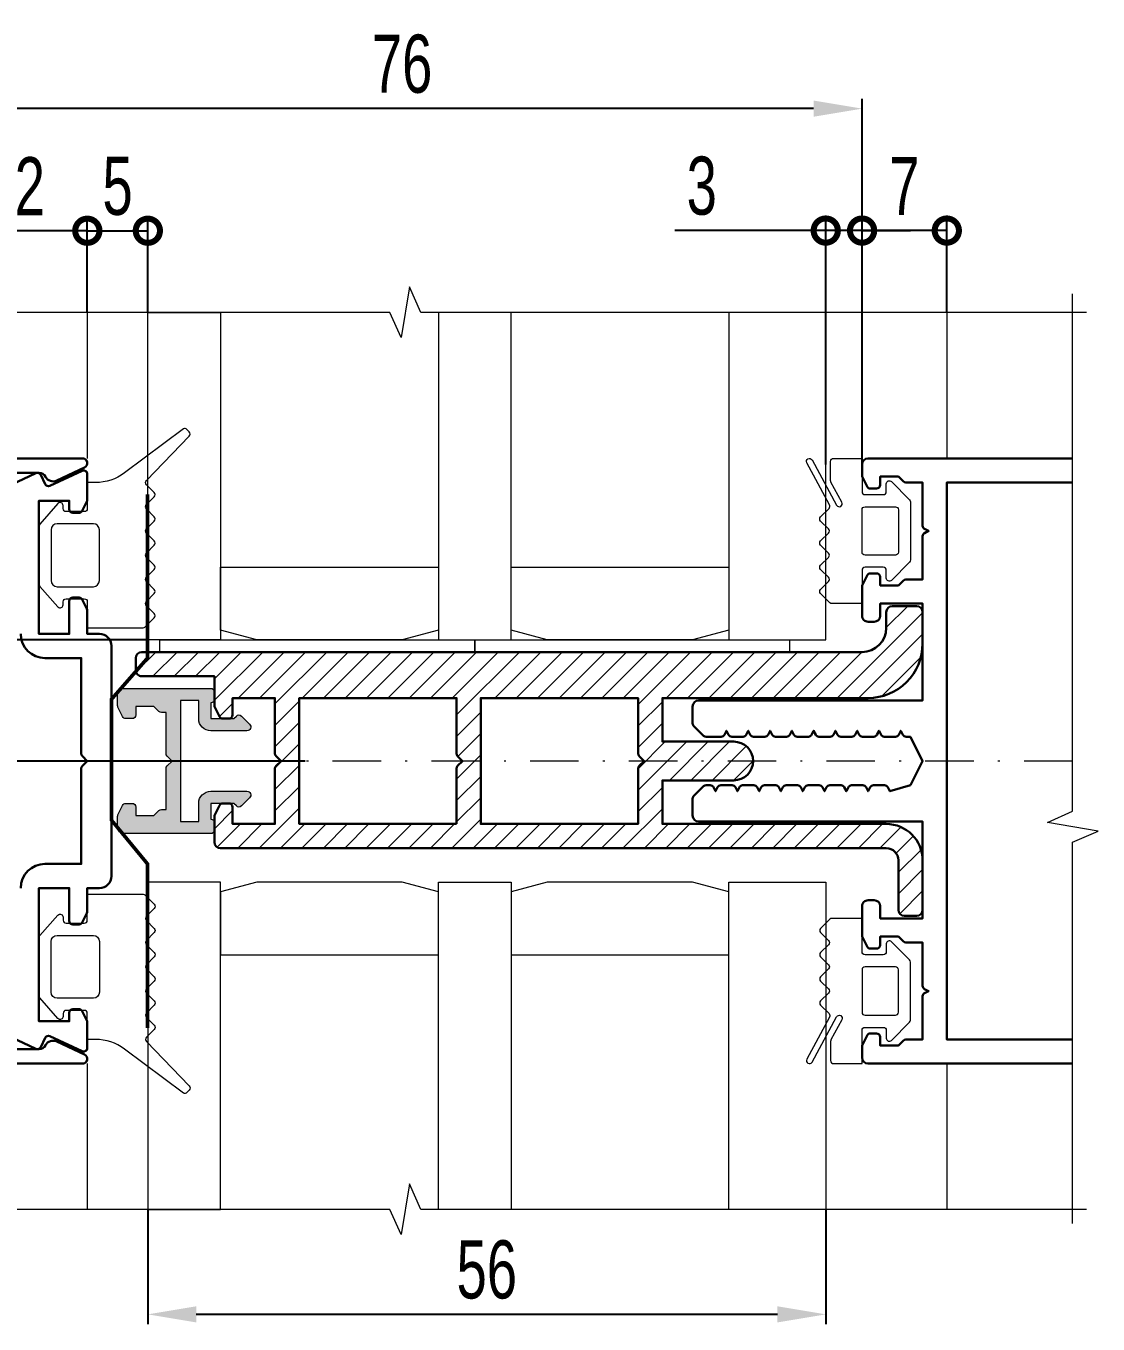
# Model space of a CAD drawing. Extents: x -37 to 8820, y -336 to 478.
# Drawn here: x 2772.9 to 2828.3, y 125.9 to 192.9 of the extents above; entities that cross this region are included whole.
import ezdxf

# ---------------------------------------------------------------- set-up
doc = ezdxf.new("R2010")
doc.units = 0
doc.header["$LTSCALE"] = 5
doc.linetypes.add('DASHDOT', pattern=[1, 0.5, -0.25, 0, -0.25])
doc.layers.get('0').update_dxf_attribs({"linetype": 'CONTINUOUS', "lineweight": 30})
doc.layers.get('DEFPOINTS').update_dxf_attribs({"linetype": 'CONTINUOUS'})
for name, color, linetype, lineweight in [('1', 6, 'DASHDOT', 13), ('Dimentions', 5, 'CONTINUOUS', 15), ('Glass', 5, 'CONTINUOUS', 20), ('Герлен', 7, 'CONTINUOUS', 60), ('Зигзаг', 1, 'CONTINUOUS', 15), ('Конструкции', 252, 'CONTINUOUS', 20), ('Подкладки', 1, 'CONTINUOUS', 20), ('Уплотнители', 1, 'CONTINUOUS', 20), ('Штриховка', 1, 'CONTINUOUS', 5)]:
    doc.layers.add(name, color=color, linetype=linetype, lineweight=lineweight)
doc.styles.add('3', font='RUSS.SHX', dxfattribs={"width": 0.7, "height": 3})
doc.dimstyles.new('MX1_6', dxfattribs={"dimtxt": 3, "dimasz": 2.5, "dimexe": 0.5, "dimexo": 0, "dimgap": 0.8, "dimtad": 1, "dimlfac": 1.6, "dimdsep": 46, "dimtxsty": '3', "dimcen": 0, "dimclrd": 256, "dimclre": 256, "dimclrt": 256, "dimaunit": 1, "dimadec": 0, "dimazin": 0, "dimtfac": 1, "dimtmove": 0, "dimatfit": 1, "dimfxl": 1, "dimtvp": 1, "dimtolj": 1, "dimtzin": 0, "dimarcsym": 0})

# ---------------------------------------------------------------- blocks, each defined once
blk = doc.blocks.new('_DotSmall')
at = {"color": 0, "linetype": 'ByBlock', "const_width": 0.5}
blk.add_lwpolyline([(-0.0625, 0, 1), (0.0625, 0, 1)], format="xyb", close=True, dxfattribs=at)
blk = doc.blocks.new('*D1222')
at = {"layer": 'DEFPOINTS', "color": 0, "linetype": 'Continuous', "transparency": 16777216}
for p in [(2779.237850648251, 161.1752130463367), (2760.673427557856, 154.9252130464363), (2787.362850648372, 154.9252130464363)]:
    blk.add_point(p, dxfattribs=at)
at = {"layer": 'Dimentions', "linetype": 'Continuous', "lineweight": -2, "transparency": 16777216}
for p, q in [((2779.237850648251, 161.1752130463367), (2760.173427557856, 161.1752130463367)), ((2760.673427557856, 161.1752130463367), (2760.673427557856, 154.9252130464363)), ((2787.362850648372, 154.9252130464363), (2760.173427557856, 154.9252130464363))]:
    blk.add_line(p, q, dxfattribs=at)
at = {"layer": 'Dimentions', "linetype": 'Continuous', "lineweight": -2, "transparency": 16777216, "xscale": 2.5, "yscale": 2.5, "zscale": 2.5}
for p, rotation in [((2760.673427557856, 161.1752130463367), 90), ((2760.673427557856, 154.9252130464363), 270)]:
    blk.add_blockref('_DotSmall', p, dxfattribs=dict(at, rotation=rotation))
at = {"layer": 'Dimentions', "linetype": 'Continuous', "transparency": 16777216, "insert": (2758.330570414999, 158.0502130463857), "char_height": 3, "attachment_point": 5, "rotation": 90, "style": '3'}
blk.add_mtext('\\A1;10', dxfattribs=at)
blk = doc.blocks.new('*D1224')
at = {"layer": 'DEFPOINTS', "color": 0, "linetype": 'Continuous', "transparency": 16777216}
for p in [(2779.237850648264, 182.2994457338229), (2776.112850648273, 178.0804468878893), (2779.237850648264, 178.0804468878843)]:
    blk.add_point(p, dxfattribs=at)
at = {"layer": 'Dimentions', "linetype": 'Continuous', "lineweight": -2, "transparency": 16777216}
for p, q in [((2776.112850648273, 178.0804468878893), (2776.112850648273, 182.7994457338229)), ((2776.112850648273, 182.2994457338229), (2779.237850648264, 182.2994457338229)), ((2779.237850648264, 178.0804468878843), (2779.237850648264, 182.7994457338229))]:
    blk.add_line(p, q, dxfattribs=at)
at = {"layer": 'Dimentions', "linetype": 'Continuous', "lineweight": -2, "transparency": 16777216, "xscale": 2.5, "yscale": 2.5, "zscale": 2.5, "rotation": 180}
blk.add_blockref('_DotSmall', (2776.112850648273, 182.2994457338229), dxfattribs=at)
at = {"layer": 'Dimentions', "linetype": 'Continuous', "lineweight": -2, "transparency": 16777216, "xscale": 2.5, "yscale": 2.5, "zscale": 2.5}
blk.add_blockref('_DotSmall', (2779.237850648264, 182.2994457338229), dxfattribs=at)
at = {"layer": 'Dimentions', "linetype": 'Continuous', "transparency": 16777216, "insert": (2777.675350648269, 184.5994457338229), "char_height": 3, "attachment_point": 5, "style": '3'}
blk.add_mtext('\\A1;5', dxfattribs=at)
blk = doc.blocks.new('*D1225')
at = {"layer": 'DEFPOINTS', "color": 0, "linetype": 'Continuous', "transparency": 16777216}
for p in [(2779.23785064825, 131.7699792049768), (2814.237850648393, 131.7699792049768), (2779.23785064825, 126.3581222555588)]:
    blk.add_point(p, dxfattribs=at)
at = {"layer": 'Dimentions', "linetype": 'Continuous', "lineweight": -2, "transparency": 16777216}
for p, q in [((2779.23785064825, 131.7699792049768), (2779.23785064825, 125.8581222555588)), ((2814.237850648393, 131.7699792049768), (2814.237850648393, 125.8581222555588)), ((2811.737850648393, 126.3581222555588), (2781.73785064825, 126.3581222555588))]:
    blk.add_line(p, q, dxfattribs=at)
at = {"layer": 'Dimentions', "linetype": 'Continuous', "transparency": 16777216}
for points in [[(2781.73785064825, 126.7747889222254), (2781.73785064825, 125.9414555888921), (2779.23785064825, 126.3581222555588)], [(2811.737850648393, 126.7747889222254), (2811.737850648393, 125.9414555888921), (2814.237850648393, 126.3581222555588)]]:
    blk.add_solid(points, dxfattribs=at)
at = {"layer": 'Dimentions', "linetype": 'Continuous', "transparency": 16777216, "insert": (2796.737850648321, 128.6581222555588), "char_height": 3, "attachment_point": 5, "style": '3'}
blk.add_mtext('\\A1;56', dxfattribs=at)
blk = doc.blocks.new('*D1226')
at = {"layer": 'DEFPOINTS', "color": 0, "linetype": 'Continuous', "transparency": 16777216}
for p in [(2814.237850648393, 182.308513731303), (2814.237850648393, 170.2377130464422), (2816.112850648393, 170.2377130464422)]:
    blk.add_point(p, dxfattribs=at)
at = {"layer": 'Dimentions', "linetype": 'Continuous', "lineweight": -2, "transparency": 16777216}
for p, q in [((2814.237850648393, 182.308513731303), (2806.437850648392, 182.308513731303)), ((2814.237850648393, 170.2377130464422), (2814.237850648393, 182.808513731303)), ((2816.112850648393, 182.308513731303), (2814.237850648393, 182.308513731303)), ((2816.112850648393, 170.2377130464422), (2816.112850648393, 182.808513731303)), ((2816.112850648393, 182.308513731303), (2818.612850648392, 182.308513731303))]:
    blk.add_line(p, q, dxfattribs=at)
at = {"layer": 'Dimentions', "linetype": 'Continuous', "lineweight": -2, "transparency": 16777216, "xscale": 2.5, "yscale": 2.5, "zscale": 2.5}
blk.add_blockref('_DotSmall', (2814.237850648393, 182.308513731303), dxfattribs=at)
at = {"layer": 'Dimentions', "linetype": 'Continuous', "lineweight": -2, "transparency": 16777216, "xscale": 2.5, "yscale": 2.5, "zscale": 2.5, "rotation": 180}
blk.add_blockref('_DotSmall', (2816.112850648393, 182.308513731303), dxfattribs=at)
at = {"layer": 'Dimentions', "linetype": 'Continuous', "transparency": 16777216, "insert": (2807.837850648392, 184.608513731303), "char_height": 3, "attachment_point": 5, "style": '3'}
blk.add_mtext('\\A1;3', dxfattribs=at)
blk = doc.blocks.new('*D1227')
at = {"layer": 'DEFPOINTS', "color": 0, "linetype": 'Continuous', "transparency": 16777216}
for p in [(2768.612850648393, 188.6035650663172), (2816.112850648393, 178.5382525368506), (2768.612850648393, 167.8618401887017)]:
    blk.add_point(p, dxfattribs=at)
at = {"layer": 'Dimentions', "linetype": 'Continuous', "lineweight": -2, "transparency": 16777216}
for p, q in [((2768.612850648393, 167.8618401887017), (2768.612850648393, 189.1035650663173)), ((2816.112850648393, 178.5382525368506), (2816.112850648393, 189.1035650663173)), ((2813.612850648393, 188.6035650663172), (2771.112850648393, 188.6035650663172))]:
    blk.add_line(p, q, dxfattribs=at)
at = {"layer": 'Dimentions', "linetype": 'Continuous', "transparency": 16777216}
for points in [[(2771.112850648393, 189.0202317329839), (2771.112850648393, 188.1868983996506), (2768.612850648393, 188.6035650663172)], [(2813.612850648393, 189.0202317329839), (2813.612850648393, 188.1868983996506), (2816.112850648393, 188.6035650663172)]]:
    blk.add_solid(points, dxfattribs=at)
at = {"layer": 'Dimentions', "linetype": 'Continuous', "transparency": 16777216, "insert": (2792.362850648393, 190.9035650663173), "char_height": 3, "attachment_point": 5, "style": '3'}
blk.add_mtext('\\A1;76', dxfattribs=at)
blk = doc.blocks.new('*D1228')
at = {"layer": 'DEFPOINTS', "color": 0, "linetype": 'Continuous', "transparency": 16777216}
for p in [(2768.612850648277, 182.2994457338229), (2776.112850648273, 178.0804468878893), (2768.612850648277, 167.8618401887017)]:
    blk.add_point(p, dxfattribs=at)
at = {"layer": 'Dimentions', "linetype": 'Continuous', "lineweight": -2, "transparency": 16777216}
for p, q in [((2768.612850648277, 167.8618401887017), (2768.612850648277, 182.7994457338229)), ((2776.112850648273, 182.2994457338229), (2768.612850648277, 182.2994457338229)), ((2776.112850648273, 178.0804468878893), (2776.112850648273, 182.7994457338229))]:
    blk.add_line(p, q, dxfattribs=at)
at = {"layer": 'Dimentions', "linetype": 'Continuous', "lineweight": -2, "transparency": 16777216, "xscale": 2.5, "yscale": 2.5, "zscale": 2.5, "rotation": 180}
blk.add_blockref('_DotSmall', (2768.612850648277, 182.2994457338229), dxfattribs=at)
at = {"layer": 'Dimentions', "linetype": 'Continuous', "lineweight": -2, "transparency": 16777216, "xscale": 2.5, "yscale": 2.5, "zscale": 2.5}
blk.add_blockref('_DotSmall', (2776.112850648273, 182.2994457338229), dxfattribs=at)
at = {"layer": 'Dimentions', "linetype": 'Continuous', "transparency": 16777216, "insert": (2772.362850648275, 184.5994457338229), "char_height": 3, "attachment_point": 5, "style": '3'}
blk.add_mtext('\\A1;12', dxfattribs=at)
blk = doc.blocks.new('*D1229')
at = {"layer": 'DEFPOINTS', "color": 0, "linetype": 'Continuous', "transparency": 16777216}
for p in [(2816.112850648393, 182.308513731303), (2816.112850648393, 178.5382525368506), (2820.487850648392, 178.0804468878893)]:
    blk.add_point(p, dxfattribs=at)
at = {"layer": 'Dimentions', "linetype": 'Continuous', "lineweight": -2, "transparency": 16777216}
for p, q in [((2816.112850648393, 178.5382525368506), (2816.112850648393, 182.808513731303)), ((2820.487850648392, 182.308513731303), (2816.112850648393, 182.308513731303)), ((2820.487850648392, 178.0804468878893), (2820.487850648392, 182.808513731303))]:
    blk.add_line(p, q, dxfattribs=at)
at = {"layer": 'Dimentions', "linetype": 'Continuous', "lineweight": -2, "transparency": 16777216, "xscale": 2.5, "yscale": 2.5, "zscale": 2.5, "rotation": 180}
blk.add_blockref('_DotSmall', (2816.112850648393, 182.308513731303), dxfattribs=at)
at = {"layer": 'Dimentions', "linetype": 'Continuous', "lineweight": -2, "transparency": 16777216, "xscale": 2.5, "yscale": 2.5, "zscale": 2.5}
blk.add_blockref('_DotSmall', (2820.487850648392, 182.308513731303), dxfattribs=at)
at = {"layer": 'Dimentions', "linetype": 'Continuous', "transparency": 16777216, "insert": (2818.300350648393, 184.608513731303), "char_height": 3, "attachment_point": 5, "style": '3'}
blk.add_mtext('\\A1;7', dxfattribs=at)

msp = doc.modelspace()

# ---------------------------------------------------------------- hatches: boundary and pattern name
at = {"layer": 'Штриховка'}
h = msp.add_hatch(dxfattribs=at)
h.set_pattern_fill('ANSI31', color=256, scale=6.25, style=0)
h.set_pattern_definition([(45, (-3356.671100917537, 2554.818076065949), (-0.5524271728019903, 0.5524271728019903), [])])
edge = h.paths.add_edge_path(flags=16)
edge.add_arc((2804.737850642958, 155.3153780893778), 0.187500000000514, 180, 225.0000000000983, ccw=False)
edge.add_line((2804.550350642958, 155.3153780893778), (2804.550350642958, 158.1752130464331))
edge.add_line((2804.550350642958, 158.1752130464331), (2796.425350642958, 158.1752130464331))
edge.add_line((2796.425350642958, 158.1752130464331), (2796.425350642958, 151.6752130464331))
edge.add_line((2796.425350642958, 151.6752130464331), (2804.550350642958, 151.6752130464331))
edge.add_line((2804.550350642958, 151.6752130464331), (2804.550350642958, 154.5350480034874))
edge.add_arc((2804.737850642958, 154.5350480034874), 0.1874999999990905, 134.9999999999017, 180, ccw=False)
edge.add_line((2804.605268121486, 154.6676305249595), (2804.862850642959, 154.9252130464326))
edge.add_line((2804.862850642959, 154.9252130464326), (2804.605268121486, 155.1827955679048))
edge = h.paths.add_edge_path(flags=16)
edge.add_line((2795.175350642959, 151.6752130464331), (2795.175350642959, 154.5350480034888))
edge.add_arc((2795.362850642958, 154.5350480034883), 0.1874999999990905, 134.9999999998035, 179.9999999998611, ccw=False)
edge.add_line((2795.230268121486, 154.6676305249609), (2795.487850642958, 154.9252130464331))
edge.add_line((2795.487850642958, 154.9252130464331), (2795.230268121486, 155.1827955679057))
edge.add_arc((2795.362850642958, 155.3153780893783), 0.1875000000001924, 180, 225, ccw=False)
edge.add_line((2795.175350642959, 155.3153780893783), (2795.175350642959, 158.1752130464331))
edge.add_line((2795.175350642959, 158.1752130464331), (2787.050350642958, 158.1752130464331))
edge.add_line((2787.050350642958, 158.1752130464331), (2787.050350642958, 151.6752130464331))
edge.add_line((2787.050350642958, 151.6752130464331), (2795.175350642959, 151.6752130464331))
edge = h.paths.add_edge_path()
edge.add_arc((2783.103732015849, 152.5502130464353), 0.1874999999997014, 90.00000000027791, 153.4349488231706, ccw=False)
edge.add_line((2783.103732015848, 152.7377130464349), (2783.425350642958, 152.7377130464349))
edge.add_arc((2783.425350642958, 152.5502130464344), 0.1875000000004547, 2.779074748104904e-10, 90.00000000027791, ccw=False)
edge.add_line((2783.612850642958, 152.5502130464353), (2783.612850642958, 151.6752130464331))
edge.add_line((2783.612850642958, 151.6752130464331), (2785.800350479844, 151.6752130464331))
edge.add_line((2785.800350479844, 151.6752130464331), (2785.800350642958, 154.5350480034888))
edge.add_arc((2785.987850642958, 154.5350480034874), 0.1875, 134.9999999996069, 179.9999999995831, ccw=False)
edge.add_line((2785.855268121486, 154.6676305249609), (2786.112850642958, 154.9252130464331))
edge.add_line((2786.112850642958, 154.9252130464331), (2785.855268121486, 155.1827955679057))
edge.add_arc((2785.987850642958, 155.3153780893783), 0.1875000000001924, 180, 225, ccw=False)
edge.add_line((2785.800350642958, 155.3153780893783), (2785.800350510939, 158.1752130464331))
edge.add_line((2785.800350510939, 158.1752130464331), (2783.612850642958, 158.1752130464331))
edge.add_line((2783.612850642958, 158.1752130464331), (2783.612850642958, 157.3002130464317))
edge.add_arc((2783.425350642958, 157.3002130464317), 0.1875, -90.00000000027791, 0, ccw=False)
edge.add_line((2783.425350642958, 157.1127130464313), (2783.103732015848, 157.1127130464322))
edge.add_arc((2783.103732015849, 157.3002130464317), 0.1874999999995452, 206.5650511769537, 269.99999999972204, ccw=False)
edge.add_line((2782.936026917536, 157.2163604972759), (2782.695145544646, 157.6981232430573))
edge.add_arc((2782.862850642958, 157.7819757922136), 0.1874999999992947, 180.000000000139, 206.5650511772023, ccw=False)
edge.add_line((2782.675350642958, 157.7819757922132), (2782.675350642958, 159.3002130464313))
edge.add_line((2782.675350642958, 159.3002130464313), (2778.925350642949, 159.3002130464313))
edge.add_arc((2778.925350642949, 159.6127130464308), 0.3124999999995452, 179.9999999999167, 270, ccw=False)
edge.add_line((2778.61285064295, 159.6127130464313), (2778.61285064295, 160.2377130464313))
edge.add_arc((2778.92535064295, 160.2377130464313), 0.3125, 90, 180, ccw=False)
edge.add_line((2778.92535064295, 160.5502130464313), (2816.11285064295, 160.5502130464313))
edge.add_arc((2816.11285064295, 161.8002130464313), 1.25, 270, 360)
edge.add_line((2817.36285064295, 161.8002130464313), (2817.36285064295, 162.612713046434))
edge.add_arc((2817.67535064295, 162.612713046434), 0.3125, 90, 180, ccw=False)
edge.add_line((2817.67535064295, 162.925213046434), (2818.92535064295, 162.925213046434))
edge.add_arc((2818.92535064295, 162.612713046434), 0.3125, 0, 90, ccw=False)
edge.add_line((2819.23785064295, 162.612713046434), (2819.237850662113, 160.9877130796014))
edge.add_arc((2816.425350662113, 160.9877130464331), 2.8125, -90, 6.757002779522736e-07, ccw=False)
edge.add_line((2816.425350662113, 158.1752130464331), (2805.800350642958, 158.1752130464331))
edge.add_line((2805.800350642958, 158.1752130464331), (2805.800350642958, 155.9252130464335))
edge.add_line((2805.800350642958, 155.9252130464335), (2809.487850642958, 155.9252130464335))
edge.add_arc((2809.487850642958, 154.9252130464335), 1, -89.99999457032482, 90, ccw=False)
edge.add_line((2809.487850737724, 153.9252130464335), (2805.800350642958, 153.9252128154419))
edge.add_line((2805.800350642958, 153.9252128154419), (2805.800350642958, 151.6752130464331))
edge.add_line((2805.800350642958, 151.6752130464331), (2817.362850200727, 151.675213046434))
edge.add_arc((2817.362850200727, 149.800213046434), 1.875, 2.1522544102481334e-05, 90, ccw=False)
edge.add_line((2819.237850200727, 149.8002137507576), (2819.237851163303, 147.237713046434))
edge.add_arc((2818.925351163303, 147.237713046434), 0.3125, -90, 0, ccw=False)
edge.add_line((2818.925351163303, 146.925213046434), (2818.300350971603, 146.925213046434))
edge.add_arc((2818.300350971603, 147.237713046434), 0.3125, 180.000018076656, 270, ccw=False)
edge.add_line((2817.987850971603, 147.2377129478411), (2817.98785016314, 149.8002132436197))
edge.add_arc((2817.36285016314, 149.8002130464331), 0.6250000000000311, 1.80767393037e-05, 90)
edge.add_line((2817.36285016314, 150.4252130464331), (2782.987850642959, 150.4252130464331))
edge.add_arc((2782.987850642959, 150.7377130464331), 0.3125, 180, 270, ccw=False)
edge.add_line((2782.675350642958, 150.7377130464331), (2782.675350642958, 152.068450300653))
edge.add_arc((2782.862850642959, 152.0684503006535), 0.1875000000009095, 153.4349488230463, 180.000000000139, ccw=False)
edge.add_line((2782.695145544646, 152.1523028498097), (2782.936026917536, 152.6340655955907))
h = msp.add_hatch(color=256, dxfattribs=at)
edge = h.paths.add_edge_path()
edge.add_line((2780.487850648402, 154.9252130464299), (2780.23026812693, 155.182795567903))
edge.add_arc((2780.362850648402, 155.315378089376), 0.1874999999998709, 180.0000000002779, 225.0000000002948, ccw=False)
edge.add_line((2780.175350648402, 155.3153780893751), (2780.175350648402, 157.4252130464303))
edge.add_line((2780.175350648402, 157.4252130464303), (2779.94051569134, 157.4252130464317))
edge.add_arc((2779.940515691339, 157.6127130464331), 0.1875000000013642, 225.0000000003931, 270.0000000002779, ccw=False)
edge.add_line((2779.807933169866, 157.4801305249586), (2779.550350648394, 157.7377130464313))
edge.add_line((2779.550350648394, 157.7377130464313), (2778.612850648395, 157.7377130464317))
edge.add_line((2778.612850648395, 157.7377130464317), (2778.612850648395, 157.3002130464313))
edge.add_arc((2778.425350648394, 157.3002130464313), 0.1875, -90, 0, ccw=False)
edge.add_line((2778.425350648394, 157.1127130464313), (2778.103732021283, 157.1127130464317))
edge.add_arc((2778.103732021284, 157.3002130464304), 0.1874999999986357, 206.5650511768294, 269.99999999972204, ccw=False)
edge.add_line((2777.936026922973, 157.2163604972754), (2777.695145550082, 157.6981232430564))
edge.add_arc((2777.862850648393, 157.7819757922127), 0.1874999999992947, 180.000000000139, 206.5650511772023, ccw=False)
edge.add_line((2777.675350648394, 157.7819757922123), (2777.675350648394, 158.3627130464313))
edge.add_arc((2777.987850648393, 158.3627130464303), 0.3124999999990905, 89.99999999983322, 179.9999999998333, ccw=False)
edge.add_line((2777.987850648394, 158.6752130464299), (2782.487850648402, 158.6752130464299))
edge.add_arc((2782.487850648402, 158.4877130464299), 0.1875, 0, 90, ccw=False)
edge.add_line((2782.675350648402, 158.4877130464299), (2782.675350648402, 158.1127130464303))
edge.add_arc((2782.487850648402, 158.1127130464303), 0.1875, -90, 0, ccw=False)
edge.add_line((2782.487850648402, 157.9252130464303), (2782.487850648402, 157.1127130464299))
edge.add_line((2782.487850648402, 157.1127130464299), (2783.675350648401, 157.1127130464299))
edge.add_line((2783.675350648401, 157.1127130464299), (2783.807933169873, 157.2452955679025))
edge.add_arc((2783.940515691346, 157.1127130464299), 0.1875000000001924, 45, 135, ccw=False)
edge.add_line((2784.073098212819, 157.2452955679025), (2784.492292386643, 156.8261013940785))
edge.add_arc((2784.352127343698, 156.6859363511332), 0.198223304703748, -90, 45, ccw=False)
edge.add_line((2784.352127343698, 156.4877130464299), (2782.487850648402, 156.4877130464299))
edge.add_arc((2782.487850648402, 157.1127130464299), 0.625, 180, 270, ccw=False)
edge.add_line((2781.862850648402, 157.1127130464299), (2781.862850648402, 158.0502130464299))
edge.add_line((2781.862850648402, 158.0502130464299), (2780.925350648402, 158.0502130464299))
edge.add_line((2780.925350648402, 158.0502130464299), (2780.925350648402, 151.8002130464299))
edge.add_line((2780.925350648402, 151.8002130464299), (2781.862850648402, 151.8002130464299))
edge.add_line((2781.862850648402, 151.8002130464299), (2781.862850648402, 152.7377130464299))
edge.add_arc((2782.487850648402, 152.7377130464299), 0.625, 90, 180, ccw=False)
edge.add_line((2782.487850648402, 153.3627130464299), (2784.352127343698, 153.3627130464299))
edge.add_arc((2784.352127343698, 153.1644897417266), 0.1982233047033333, -44.999999999907004, 90, ccw=False)
edge.add_line((2784.492292386643, 153.0243246987818), (2784.073098212819, 152.6051305249577))
edge.add_arc((2783.940515691346, 152.7377130464303), 0.1875000000001924, 225, 315, ccw=False)
edge.add_line((2783.807933169873, 152.6051305249577), (2783.675350648401, 152.7377130464299))
edge.add_line((2783.675350648401, 152.7377130464299), (2782.487850648402, 152.7377130464299))
edge.add_line((2782.487850648402, 152.7377130464299), (2782.487850648402, 151.9252130464299))
edge.add_arc((2782.487850648402, 151.7377130464299), 0.1875, 0, 90, ccw=False)
edge.add_line((2782.675350648402, 151.7377130464299), (2782.675350648404, 151.3627130464312))
edge.add_arc((2782.487850648403, 151.3627130464299), 0.1875, -90, 4.16889633925166e-10, ccw=False)
edge.add_line((2782.487850648403, 151.1752130464299), (2777.987850648394, 151.1752130464317))
edge.add_arc((2777.987850648394, 151.4877130464317), 0.3125, 180, 270, ccw=False)
edge.add_line((2777.675350648394, 151.4877130464317), (2777.675350648394, 152.0684503006498))
edge.add_arc((2777.862850648395, 152.0684503006498), 0.1875000000009095, 153.434948822922, 180, ccw=False)
edge.add_line((2777.695145550082, 152.1523028498066), (2777.936026922973, 152.6340655955875))
edge.add_arc((2778.103732021284, 152.5502130464326), 0.1874999999986846, 90.00000000027791, 153.4349488231706, ccw=False)
edge.add_line((2778.103732021283, 152.7377130464317), (2778.425350648394, 152.7377130464317))
edge.add_arc((2778.425350648394, 152.5502130464322), 0.1874999999995452, 0, 90, ccw=False)
edge.add_line((2778.612850648395, 152.5502130464322), (2778.612850648395, 152.1127130464313))
edge.add_line((2778.612850648395, 152.1127130464313), (2779.550350648394, 152.1127130464313))
edge.add_line((2779.550350648394, 152.1127130464313), (2779.807933169866, 152.3702955679034))
edge.add_arc((2779.94051569134, 152.2377130464294), 0.1875000000018002, 90, 134.9999999999017, ccw=False)
edge.add_line((2779.94051569134, 152.4252130464313), (2780.175350648402, 152.4252130464313))
edge.add_line((2780.175350648402, 152.4252130464313), (2780.175350648402, 154.5350480034847))
edge.add_arc((2780.362850648403, 154.5350480034838), 0.1875000000009095, 134.9999999997052, 179.9999999997221, ccw=False)
edge.add_line((2780.23026812693, 154.6676305249577), (2780.487850648402, 154.9252130464299))

# ---------------------------------------------------------------- linework, layer by layer
msp.add_lwpolyline([(2768.612850648393, 140.2377130464331), (2768.612850648393, 169.6127130464322, -0.4142135623731006), (2769.550350648393, 170.5502130464322), (2775.862850648393, 170.5502130464322, -0.8025848516716022), (2775.968505213828, 170.0736360996727), (2774.531829880809, 169.4037033896036, -0.4015594422234812), (2773.958819303976, 169.5982899695093, 0.279739281223065), (2773.626149229129, 169.8002130464322), (2769.362850648393, 169.8002130464322), (2769.362850648393, 140.0502130464326), (2773.626149229129, 140.0502130464326, 0.279739281223065), (2773.958819303976, 140.2521361233559, -0.4015594422234812), (2774.531829880809, 140.4467227032617), (2775.968505213828, 139.7767899931921, -0.8025848516716022), (2775.862850648393, 139.3002130464331), (2769.550350648393, 139.3002130464331, -0.4142135623731006)], format="xyb", close=True)
for points in [[(2826.97797927011, 139.300213046434), (2816.425350648393, 139.300213046434, -0.4142135623729827), (2816.112850648393, 139.612713046434), (2816.112850648393, 140.1934503006525, -0.1164338214658029), (2816.13264555008, 140.2773028498088), (2816.373526922971, 140.7590655955898, -0.2840790438402298), (2816.541232021283, 140.862713046434), (2816.862850648393, 140.862713046434, -0.4142135623732223), (2817.050350648393, 140.6752130464344), (2817.050350648393, 140.237713046434), (2817.987850648393, 140.237713046434), (2818.245433169864, 140.4952955679061, -0.1989123673795694), (2818.378015691338, 140.5502130464335), (2819.237850648392, 140.5502130464335), (2819.237850648392, 142.7780816735419, -0.2840790438404208), (2819.341498099236, 142.9457867718545), (2819.550350648393, 143.0502130464322), (2819.341498099236, 143.1546393210108, -0.2840790438404208), (2819.237850648392, 143.3223444193233), (2819.237850648392, 145.5502130464335), (2818.378015691338, 145.550213046434, -0.1989123673792317), (2818.245433169866, 145.6051305249614), (2817.987850648393, 145.862713046434), (2817.050350648393, 145.862713046434), (2817.050350648393, 145.4252130464335, -0.4142135623734946), (2816.862850648393, 145.2377130464335), (2816.541232021283, 145.237713046434, -0.2840790438401885), (2816.373526922971, 145.3413604972777), (2816.13264555008, 145.8231232430587, -0.1164338214657406), (2816.112850648393, 145.9069757922154), (2816.112850648393, 147.425213046434, -0.4142135623731739), (2816.425350648393, 147.737713046434), (2816.737850648392, 147.737713046434, -0.4142135623730951), (2817.050350648393, 147.425213046434), (2817.050350648393, 146.800213046434), (2819.237850648392, 146.800213046434), (2819.237850648392, 151.8002130464331), (2807.675350648393, 151.8002130464331, -0.4142135623730951), (2807.362850648392, 152.1127130464331), (2807.362850648392, 152.9725480034888, -0.1989123673796377), (2807.417768126921, 153.1051305249614), (2807.932933169864, 153.6202955679057, -0.1989123673796765), (2808.065515691338, 153.6752130464335), (2808.278219275502, 153.6752130464335, -0.2840790438404128), (2808.445924373814, 153.5715655955898), (2808.550350648392, 153.3627130464335), (2808.654776922971, 153.5715655955898, -0.2840790438404123), (2808.822482021284, 153.6752130464335), (2809.403219275502, 153.6752130464335, -0.2840790438404123), (2809.570924373814, 153.5715655955898), (2809.675350648392, 153.3627130464335), (2809.779776922971, 153.5715655955898, -0.2840790438404123), (2809.947482021284, 153.6752130464335), (2810.528219275502, 153.6752130464335, -0.2840790438404123), (2810.695924373814, 153.5715655955898), (2810.800350648392, 153.3627130464335), (2810.904776922971, 153.5715655955898, -0.2840790438404123), (2811.072482021283, 153.6752130464335), (2811.653219275502, 153.6752130464335, -0.2840790438404123), (2811.820924373814, 153.5715655955898), (2811.925350648392, 153.3627130464335), (2812.029776922971, 153.5715655955898, -0.2840790438404123), (2812.197482021283, 153.6752130464335), (2812.778219275502, 153.6752130464335, -0.2840790438404123), (2812.945924373814, 153.5715655955898), (2813.050350648392, 153.3627130464335), (2813.154776922971, 153.5715655955898, -0.2840790438404123), (2813.322482021283, 153.6752130464335), (2813.903219275502, 153.6752130464335, -0.2840790438404123), (2814.070924373814, 153.5715655955898), (2814.175350648392, 153.3627130464335), (2814.279776922971, 153.5715655955898, -0.2840790438404123), (2814.447482021283, 153.6752130464335), (2815.028219275502, 153.6752130464335, -0.2840790438404123), (2815.195924373814, 153.5715655955898), (2815.300350648393, 153.3627130464335), (2815.404776922971, 153.5715655955898, -0.2840790438403665), (2815.572482021281, 153.6752130464335), (2816.153219275502, 153.6752130464335, -0.2840790438404128), (2816.320924373814, 153.5715655955898), (2816.425350648393, 153.3627130464335), (2816.529776922971, 153.5715655955898, -0.2840790438404123), (2816.697482021283, 153.6752130464335), (2817.278219275502, 153.6752130464335, -0.2840790438404123), (2817.445924373814, 153.5715655955898), (2817.550350648393, 153.3627130464335), (2818.612850648392, 153.6752130464335), (2819.237850648392, 154.9252130464335), (2818.612850648392, 156.1752130464335), (2818.384982021282, 156.1752130464335, -0.2840790438404123), (2818.21727692297, 156.2788604972768), (2818.112850648393, 156.4877130464335), (2818.008424373815, 156.2788604972768, -0.2840790438404123), (2817.840719275502, 156.1752130464335), (2817.259982021283, 156.1752130464335, -0.2840790438404123), (2817.09227692297, 156.2788604972768), (2816.987850648393, 156.4877130464335), (2816.883424373815, 156.2788604972768, -0.2840790438404123), (2816.715719275502, 156.1752130464335), (2816.134982021283, 156.1752130464335, -0.2840790438404128), (2815.96727692297, 156.2788604972768), (2815.862850648393, 156.4877130464335), (2815.758424373814, 156.2788604972768, -0.2840790438404123), (2815.590719275501, 156.1752130464335), (2815.009982021283, 156.1752130464335, -0.2840790438404123), (2814.842276922971, 156.2788604972768), (2814.737850648393, 156.4877130464335), (2814.633424373814, 156.2788604972768, -0.2840790438404123), (2814.465719275501, 156.1752130464335), (2813.884982021284, 156.1752130464335, -0.2840790438404123), (2813.717276922971, 156.2788604972768), (2813.612850648393, 156.4877130464335), (2813.508424373814, 156.2788604972768, -0.2840790438404123), (2813.340719275501, 156.1752130464335), (2812.759982021282, 156.1752130464335, -0.2840790438404123), (2812.592276922971, 156.2788604972768), (2812.487850648393, 156.4877130464335), (2812.383424373815, 156.2788604972768, -0.2840790438404123), (2812.215719275502, 156.1752130464335), (2811.634982021283, 156.1752130464335, -0.2840790438404123), (2811.467276922971, 156.2788604972768), (2811.362850648393, 156.4877130464335), (2811.258424373815, 156.2788604972768, -0.2840790438404123), (2811.090719275502, 156.1752130464335), (2810.509982021283, 156.1752130464335, -0.2840790438404123), (2810.342276922971, 156.2788604972768), (2810.237850648393, 156.4877130464335), (2810.133424373815, 156.2788604972768, -0.2840790438404123), (2809.965719275502, 156.1752130464335), (2809.384982021283, 156.1752130464335, -0.2840790438404123), (2809.217276922971, 156.2788604972768), (2809.112850648393, 156.4877130464335), (2809.008424373815, 156.2788604972768, -0.2840790438404123), (2808.840719275502, 156.1752130464335), (2808.065515691338, 156.1752130464335, -0.1989123673796742), (2807.932933169864, 156.2301305249614), (2807.417768126921, 156.7452955679057, -0.1989123673796432), (2807.362850648392, 156.8778780893783), (2807.362850648392, 157.7377130464335, -0.4142135623730951), (2807.675350648393, 158.050213046434), (2819.237850648392, 158.050213046434), (2819.237850648392, 163.050213046434), (2817.050350648393, 163.050213046434), (2817.050350648393, 162.425213046434, -0.41421356237312), (2816.737850648392, 162.112713046434), (2816.425350648393, 162.112713046434, -0.4142135623731739), (2816.112850648393, 162.425213046434), (2816.112850648393, 163.9434503006525, -0.1164338214657406), (2816.13264555008, 164.0273028498093), (2816.373526922971, 164.5090655955898, -0.2840790438401885), (2816.541232021283, 164.612713046434), (2816.862850648393, 164.612713046434, -0.4142135623734946), (2817.050350648393, 164.425213046434), (2817.050350648393, 163.987713046434), (2817.987850648393, 163.987713046434), (2818.245433169866, 164.2452955679061, -0.1989123673792317), (2818.378015691338, 164.3002130464335), (2819.237850648392, 164.3002130464345), (2819.237850648392, 166.5280816735446, -0.2840790438404208), (2819.341498099236, 166.6957867718572), (2819.550350648393, 166.8002130464349), (2819.341498099236, 166.904639321013, -0.2840790438404208), (2819.237850648392, 167.0723444193261), (2819.237850648392, 169.300213046434), (2818.378015691338, 169.300213046434, -0.1989123673795694), (2818.245433169864, 169.3551305249618), (2817.987850648393, 169.612713046434), (2817.050350648393, 169.612713046434), (2817.050350648393, 169.1752130464335, -0.4142135623732223), (2816.862850648393, 168.9877130464335), (2816.541232021283, 168.987713046434, -0.2840790438402298), (2816.373526922971, 169.0913604972777), (2816.13264555008, 169.5731232430587, -0.1164338214658029), (2816.112850648393, 169.6569757922154), (2816.112850648393, 170.2377130464335, -0.4142135623729827), (2816.425350648393, 170.550213046434), (2826.97797927011, 170.550213046434)], [(2771.221109724316, 141.1112870074755), (2773.458917002106, 140.0677803363671, 0.4142135623730883), (2773.708090636251, 140.1584721223605), (2773.928098419625, 140.6302803363671, -0.4142135623730147), (2774.17727205377, 140.72097212236), (2775.846109724314, 139.9427803363676, 0.5486187866266384), (2776.112850648392, 140.1127130464363), (2776.112850648392, 141.4434503006553, 0.1164338214658533), (2776.093055746703, 141.527302849812), (2775.852174373813, 142.009065595593, 0.2840790438404192), (2775.6844692755, 142.1127130464363), (2775.362850648391, 142.1127130464363, 0.4142135623730951), (2775.175350648393, 141.9252130464363), (2775.175350648393, 141.4877130464363), (2773.612850648393, 141.4877130464363), (2773.612850648393, 148.3627130464363), (2775.175350648393, 148.3627130464363), (2775.175350648393, 146.6752130464367, 0.4142135623730951), (2775.362850648391, 146.4877130464363), (2775.6844692755, 146.4877130464363, 0.2840790438404195), (2775.852174373813, 146.59136049728), (2776.093055746703, 147.0731232430614, 0.1164338214657995), (2776.112850648392, 147.1569757922177), (2776.112850648392, 148.3627130464363), (2776.737850648393, 148.3627130464363, 0.414213562373069), (2777.362850648393, 148.9877130464362), (2777.362850648393, 160.8627130464363, 0.4142135623730701), (2776.737850648393, 161.4877130464362), (2776.112850648392, 161.4877130464362), (2776.112850648392, 162.6934503006553, 0.116433821465798), (2776.093055746703, 162.7773028498111), (2775.852174373813, 163.2590655955926, 0.2840790438404168), (2775.6844692755, 163.3627130464363), (2775.362850648391, 163.3627130464363, 0.4142135623730951), (2775.175350648393, 163.1752130464363), (2775.175350648393, 161.4877130464362), (2773.612850648393, 161.4877130464362), (2773.612850648393, 168.3627130464363), (2775.175350648393, 168.3627130464363), (2775.175350648393, 167.9252130464363, 0.4142135623730951), (2775.362850648391, 167.7377130464362), (2775.6844692755, 167.7377130464362, 0.2840790438404166), (2775.852174373813, 167.84136049728), (2776.093055746703, 168.3231232430614, 0.1164338214658603), (2776.112850648392, 168.4069757922177), (2776.112850648392, 169.7377130464363, 0.5486187866266258), (2775.846109724314, 169.9076457565058), (2774.17727205377, 169.1294539705129, -0.4142135623730012), (2773.928098419625, 169.2201457565059), (2773.708090636251, 169.6919539705129, 0.4142135623730747), (2773.458917002106, 169.7826457565058), (2771.221109724316, 168.739139085397, 0.2914734195861182)], [(2772.675350648392, 161.4877130464362, 0.4142135623730284), (2773.925350648392, 160.2377130464363), (2775.800350648392, 160.2377130464363), (2775.800350648392, 155.315378089381, 0.1989123673797095), (2775.855268126919, 155.1827955679089), (2776.112850648392, 154.9252130464363), (2775.855268126919, 154.6676305249641, 0.1989123673797164), (2775.800350648392, 154.535048003491), (2775.800350648392, 149.6127130464363), (2773.925350648392, 149.6127130464363, 0.4142135623730284), (2772.675350648392, 148.3627130464363)]]:
    msp.add_lwpolyline(points, format="xyb")
msp.add_lwpolyline([(2826.97797927011, 140.550213046434), (2820.487850648392, 140.550213046434), (2820.487850648392, 169.300213046434), (2826.97797927011, 169.300213046434)])
at = {"color": 0}
for points in [[(2782.936026917536, 152.6340655955907, -0.2840790438403004), (2783.103732015848, 152.7377130464349), (2783.425350642958, 152.7377130464349, -0.4142135623733169), (2783.612850642958, 152.5502130464353), (2783.612850642958, 151.6752130464331), (2785.800350479844, 151.6752130464331), (2785.800350642958, 154.5350480034888, -0.1989123673795979), (2785.855268121486, 154.6676305249609), (2786.112850642958, 154.9252130464331), (2785.855268121486, 155.1827955679057, -0.1989123673795859), (2785.800350642958, 155.3153780893783), (2785.800350510939, 158.1752130464331), (2783.612850642958, 158.1752130464331), (2783.612850642958, 157.3002130464317, -0.4142135623733169), (2783.425350642958, 157.1127130464313), (2783.103732015848, 157.1127130464322, -0.2840790438403002), (2782.936026917536, 157.2163604972759), (2782.695145544646, 157.6981232430573, -0.1164338214658102), (2782.675350642958, 157.7819757922132), (2782.675350642958, 159.3002130464313), (2778.925350642949, 159.3002130464313, -0.4142135623730951), (2778.61285064295, 159.6127130464313), (2778.61285064295, 160.2377130464313, -0.4142135623730951), (2778.92535064295, 160.5502130464313), (2816.11285064295, 160.5502130464313, 0.4142135623730951), (2817.36285064295, 161.8002130464313), (2817.36285064295, 162.612713046434, -0.4142135623730951), (2817.67535064295, 162.925213046434), (2818.92535064295, 162.925213046434, -0.4142135623730951), (2819.23785064295, 162.612713046434), (2819.237850662113, 160.9877130796014, -0.4142135658272203), (2816.425350662113, 158.1752130464331), (2805.800350642958, 158.1752130464331), (2805.800350642958, 155.9252130464335), (2809.487850642958, 155.9252130464335, -0.9999999526171744), (2809.487850737724, 153.9252130464335), (2805.800350642958, 153.9252128154419), (2805.800350642958, 151.6752130464331), (2817.362850200727, 151.675213046434, -0.4142134523509059), (2819.237850200727, 149.8002137507576), (2819.237851163303, 147.237713046434, -0.4142135623729619), (2818.925351163303, 146.925213046434), (2818.300350971603, 146.925213046434, -0.4142134699657717), (2817.987850971603, 147.2377129478411), (2817.98785016314, 149.8002132436197, 0.4142134699657963), (2817.36285016314, 150.4252130464331), (2782.987850642959, 150.4252130464331, -0.4142135623730951), (2782.675350642958, 150.7377130464331), (2782.675350642958, 152.068450300653, -0.1164338214658102), (2782.695145544646, 152.1523028498097)], [(2795.175350642959, 151.6752130464331), (2795.175350642959, 154.5350480034888, -0.1989123673796266), (2795.230268121486, 154.6676305249609), (2795.487850642958, 154.9252130464331), (2795.230268121486, 155.1827955679057, -0.1989123673795717), (2795.175350642959, 155.3153780893783), (2795.175350642959, 158.1752130464331), (2787.050350642958, 158.1752130464331), (2787.050350642958, 151.6752130464331)], [(2804.605268121486, 155.1827955679048, -0.1989123673795567), (2804.550350642958, 155.3153780893778), (2804.550350642958, 158.1752130464331), (2796.425350642958, 158.1752130464331), (2796.425350642958, 151.6752130464331), (2804.550350642958, 151.6752130464331), (2804.550350642958, 154.5350480034874, -0.1989123673796002), (2804.605268121486, 154.6676305249595), (2804.862850642959, 154.9252130464326)]]:
    msp.add_lwpolyline(points, format="xyb", close=True, dxfattribs=at)
at = {"layer": '1'}
msp.add_line((2826.97797927011, 154.9252130464331), (2773.612850648393, 154.9252130464322), dxfattribs=at)
at = {"layer": 'Glass'}
for points in [[(2782.98785064825, 178.0804468878893), (2782.98785064825, 161.1752130463367), (2779.23785064825, 161.1752130463367), (2779.23785064825, 178.0804468878893)], [(2794.237850648213, 178.0804468878893), (2794.237850648081, 161.1752130463367), (2797.987850648105, 161.1752130463367), (2797.98785064824, 178.0804468878893)], [(2809.23785064842, 178.0805024872268), (2809.23785064825, 161.1752908683459), (2814.23785064825, 161.1752908683459), (2814.237850648419, 178.0805024872268)], [(2782.987850648249, 161.6776177821527), (2782.987850648249, 164.9252130463439), (2794.237850648121, 164.9252130463667), (2794.237850648121, 161.677617782175), (2792.362850648121, 161.1752130463667), (2784.862850648249, 161.1752130463439)], [(2797.987850648147, 161.6776177819904), (2797.987850648147, 164.9252130461821), (2809.237850648018, 164.9252130462048), (2809.237850648018, 161.6776177820127), (2807.362850648018, 161.1752130462048), (2799.862850648145, 161.175213046182)], [(2782.98785064825, 131.7699792049768), (2782.98785064825, 148.6752130465295), (2779.23785064825, 148.6752130465295), (2779.23785064825, 131.7699792049768)], [(2782.987850648249, 148.1728083107134), (2782.987850648249, 144.9252130465222), (2794.237850648121, 144.9252130464995), (2794.237850648121, 148.1728083106911), (2792.362850648121, 148.6752130464995), (2784.862850648249, 148.6752130465222)], [(2794.237850648213, 131.7699792049768), (2794.237850648081, 148.6752130465295), (2797.987850648105, 148.6752130465295), (2797.98785064824, 131.7699792049768)], [(2797.987850648147, 148.1728083108758), (2797.987850648147, 144.9252130466841), (2809.237850648018, 144.9252130466614), (2809.237850648018, 148.1728083108535), (2807.362850648018, 148.6752130466614), (2799.862850648145, 148.6752130466841)], [(2809.23785064842, 131.7699236056394), (2809.23785064825, 148.6751352245203), (2814.23785064825, 148.6751352245203), (2814.237850648419, 131.7699236056394)]]:
    msp.add_lwpolyline(points, close=True, dxfattribs=at)
at = {"layer": 'Герлен', "ltscale": 2, "const_width": 0.1875}
msp.add_lwpolyline([(2779.222608518689, 141.1415139618182), (2779.222608518689, 149.6095763965597), (2777.362850648393, 151.8671220068884), (2777.362850648393, 158.1171220068893), (2779.222608518689, 160.2408496963105), (2779.222608518689, 168.6864893960321)], dxfattribs=at)
at = {"layer": 'Зигзаг'}
for points in [[(2827.695020139329, 178.0804468878893), (2793.327570860663, 178.0804468878893), (2792.746720889868, 179.3983433190699), (2792.311083411771, 176.7856434863045), (2791.728586464567, 178.0804468878893), (2763.57747373808, 178.0804468878893)], [(2826.977979270111, 131.0535678637754), (2826.977979270111, 150.7293263218664), (2828.295875701292, 151.3101762926615), (2825.683175868526, 151.7458137707583), (2826.977979270111, 152.3283107179616), (2826.977979270111, 179.0378701162519)], [(2827.695020139329, 131.7699792049768), (2793.327570860663, 131.7699792049768), (2792.746720889868, 133.0878756361574), (2792.311083411771, 130.4751758033919), (2791.728586464567, 131.7699792049768), (2763.006967964701, 131.7699792049768)]]:
    msp.add_lwpolyline(points, dxfattribs=at)
at = {"layer": 'Конструкции'}
for p, q in [((2776.112850648273, 178.0804468878889), (2776.112850648273, 170.5502130464272)), ((2820.487850648392, 178.0804468878962), (2820.487850648392, 170.5502130464367)), ((2776.112850648281, 139.3002130464317), (2776.112850648281, 131.7699792049782)), ((2820.487850648392, 139.3002130464335), (2820.487850648392, 131.7699792049741))]:
    msp.add_line(p, q, dxfattribs=at)
at = {"layer": 'Подкладки'}
for points in [[(2779.862850648093, 161.1752130463367), (2796.112850648093, 161.1752130463367), (2796.112850648093, 160.5502130464313), (2779.862850648093, 160.5502130464313)], [(2796.112850648093, 161.1752130463367), (2812.362850648094, 161.175213046243), (2812.362850648094, 160.5502130464313), (2796.112850648093, 160.5502130464313)]]:
    msp.add_lwpolyline(points, close=True, dxfattribs=at)
at = {"layer": 'Уплотнители'}
for points in [[(2774.862850648393, 163.1439630464367, -0.4142135623730951), (2775.019100648393, 163.3002130464367), (2775.956600648393, 163.3002130464367, -0.4142135623730951), (2776.112850648392, 163.1439630464367), (2776.112850648392, 161.8002130464363), (2779.000794822053, 161.8002130464363, 0.1989123673352304), (2779.089183169686, 161.8368246987732), (2779.567086082952, 162.3147276118763, 0.4142135619067565), (2779.567086083128, 162.5356984808206), (2779.163056951722, 162.9397276136908, -0.4142135619062034), (2779.163056951545, 163.1606984826351), (2779.56708608295, 163.5647276136908, 0.4142135619112647), (2779.567086083125, 163.7856984826369), (2779.163056951706, 164.1897276136908, -0.4142135618642688), (2779.163056951512, 164.4106984826191), (2779.567086082803, 164.8147276136908, 0.4142135623019409), (2779.56708608283, 165.0356984827847), (2779.163056952147, 165.4397276118763, -0.4142135630358015), (2779.163056952398, 165.6606984812463), (2779.567086082777, 166.064727609548, 0.4142135623730951), (2779.567086082777, 166.2856984786688), (2779.163056951521, 166.6897276120314, -0.4142135624637165), (2779.163056952056, 166.9106984811862), (2779.567086082777, 167.3147276095481, 0.4142135623730958), (2779.567086082777, 167.5356984786688), (2779.163056951381, 167.9397276124639, -0.4142135625653189), (2779.163056951955, 168.1606984816569), (2779.567086082777, 168.5647276095481, 0.4142135623730951), (2779.567086082777, 168.7856984786688), (2779.163056951452, 169.1897276121265, -0.4142135618530923), (2779.163056951754, 169.4106984810503), (2781.377365213832, 171.6897276095481, 0.4142135623730951), (2781.377365213832, 171.9106984786688), (2781.246042808032, 172.0420208859825, 0.2925382143430558), (2781.081540910518, 172.0781515640612), (2778.028346826165, 169.7973524517804, -0.1617877531424436), (2776.532168548563, 169.3002130464362), (2776.112850648392, 169.3002130464362), (2776.112850648392, 167.9564630464367, -0.4142135623730948), (2775.956600648393, 167.8002130464367), (2775.019100648393, 167.8002130464367, -0.4142135623730951), (2774.862850648393, 167.9564630464367), (2774.862850648393, 168.1127130464367, 0.6685866648355444), (2774.595990642072, 168.2230737686234), (2773.658490642072, 167.1584561322854, 0.1986191920077149), (2773.612850648393, 167.0480954100978), (2773.612850648393, 164.0523306827747, 0.1986191920077149), (2773.658490642072, 163.941969960588), (2774.595990642072, 162.8773523242496, 0.668586664835515), (2774.862850648393, 162.9877130464358)], [(2815.073712087183, 168.2809720459161), (2814.506759935215, 169.3260218174807, -0.1249127075951274), (2814.48785064839, 169.4005308169633), (2814.48785064839, 170.3939630464331, -0.4142135623730951), (2814.644100648391, 170.5502130464331), (2816.112850648393, 170.5502130464331), (2816.112850648393, 168.8314630464331, 0.4142135623730951), (2816.269100648393, 168.6752130464331), (2817.206600648392, 168.6752130464331, 0.4142135623730951), (2817.362850648393, 168.8314630464331), (2817.362850648393, 169.2377130464331, -0.6685866648355308), (2817.629710654713, 169.3480737686202), (2818.567210654713, 168.4084561322818, -0.1986191920077108), (2818.612850648392, 168.2980954100947), (2818.612850648392, 165.3023306827715, -0.1986191920077108), (2818.567210654713, 165.1919699605844), (2817.629710654713, 164.2523523242459, -0.6685866648355308), (2817.362850648393, 164.3627130464331), (2817.362850648393, 164.7689630464331, 0.4142135623730951), (2817.206600648392, 164.9252130464331), (2816.269100648393, 164.9252130464331, 0.4142135623730951), (2816.112850648393, 164.7689630464331), (2816.112850648393, 163.0502130464331), (2814.552571517497, 163.0502130464331, -0.1989123673352296), (2814.442086082955, 163.0959776118541), (2813.973336082777, 163.5647276118727, -0.4142135619067498), (2813.973336082601, 163.7856984808174), (2814.377365214008, 164.1897276136871, 0.4142135619062114), (2814.377365214184, 164.4106984826319), (2813.973336082777, 164.8147276136872, -0.4142135619112548), (2813.973336082605, 165.0356984826342), (2814.377365214024, 165.4397276136872, 0.4142135618642613), (2814.377365214215, 165.660698482616), (2813.973336082925, 166.0647276136872, -0.4142135623019411), (2813.973336082897, 166.2856984827815), (2814.377365213582, 166.6897276118727, 0.4142135630358024), (2814.377365213331, 166.9106984812436), (2813.973336082952, 167.3147276095444, -0.4142135623730951), (2813.973336082952, 167.5356984786651), (2814.405376742677, 167.9677391403459, 0.3320760628224876), (2814.432232021045, 168.1527335741391), (2813.256759935215, 170.3194540469505, -0.9999999999999749), (2813.53144136157, 170.4684720459161), (2814.79903066083, 168.1319540469506, 0.9999999999999705)], [(2817.987850648393, 167.8939630464331), (2817.987850648393, 165.7064630464331, -0.4142135623730951), (2817.831600648393, 165.5502130464331), (2816.269100648393, 165.5502130464331, -0.4142135623730951), (2816.112850648393, 165.7064630464331), (2816.112850648393, 167.8939630464331, -0.4142135623730951), (2816.269100648393, 168.0502130464331), (2817.831600648393, 168.0502130464331, -0.4142135623730951)], [(2774.237850648392, 166.8627130464367), (2774.237850648392, 164.2377130464367, 0.4142135623730951), (2774.550350648393, 163.9252130464367), (2776.425350648393, 163.9252130464367, 0.4142135623730951), (2776.737850648393, 164.2377130464367), (2776.737850648393, 166.8627130464367, 0.4142135623730951), (2776.425350648393, 167.1752130464367), (2774.550350648393, 167.1752130464367, 0.4142135623730951)], [(2774.862850648393, 146.7064630464335, 0.4142135623730951), (2775.019100648393, 146.5502130464335), (2775.956600648393, 146.5502130464335, 0.4142135623730951), (2776.112850648392, 146.7064630464335), (2776.112850648392, 148.0502130464335), (2779.000794822052, 148.0502130464335, -0.1989123673352304), (2779.089183169686, 148.0136013940976), (2779.567086082952, 147.5356984809943, -0.4142135619067565), (2779.567086083126, 147.3147276120491), (2779.163056951722, 146.9106984791799, 0.4142135619062034), (2779.163056951545, 146.6897276102347), (2779.56708608295, 146.2856984791799, -0.4142135619112647), (2779.567086083125, 146.0647276102329), (2779.163056951706, 145.6606984791799, 0.4142135618642688), (2779.163056951512, 145.4397276102502), (2779.567086082803, 145.0356984791799, -0.4142135623019409), (2779.56708608283, 144.8147276100856), (2779.163056952147, 144.4106984809943, 0.4142135630358015), (2779.163056952398, 144.1897276116231), (2779.567086082776, 143.7856984833226, -0.4142135623730951), (2779.567086082776, 143.5647276142015), (2779.163056951521, 143.1606984808388, 0.4142135624637165), (2779.163056952056, 142.939727611684), (2779.567086082776, 142.5356984833227, -0.4142135623730958), (2779.567086082776, 142.3147276142015), (2779.163056951381, 141.9106984804064, 0.4142135625653189), (2779.163056951955, 141.6897276112133), (2779.567086082776, 141.2856984833227, -0.4142135623730951), (2779.567086082776, 141.0647276142015), (2779.163056951451, 140.6606984807442, 0.4142135618530923), (2779.163056951754, 140.4397276118191), (2781.377365213832, 138.1606984833227, -0.4142135623730951), (2781.377365213832, 137.9397276142015), (2781.246042808032, 137.8084052068873, -0.2925382143430558), (2781.081540910516, 137.7722745288085), (2778.028346826165, 140.0530736410894, 0.1617877531424436), (2776.532168548563, 140.5502130464335), (2776.112850648392, 140.5502130464335), (2776.112850648392, 141.893963046434, 0.4142135623730948), (2775.956600648393, 142.050213046434), (2775.019100648393, 142.050213046434, 0.4142135623730951), (2774.862850648393, 141.893963046434), (2774.862850648393, 141.737713046434, -0.6685866648355444), (2774.59599064207, 141.6273523242469), (2773.65849064207, 142.6919699605853, -0.1986191920077149), (2773.612850648393, 142.802330682772), (2773.612850648393, 145.7980954100951, -0.1986191920077149), (2773.65849064207, 145.9084561322822), (2774.59599064207, 146.9730737686206, -0.668586664835515), (2774.862850648393, 146.8627130464335)], [(2815.073712087185, 141.569454046951), (2814.506759935215, 140.5244042753863, 0.1249127075951274), (2814.487850648392, 140.4498952759038), (2814.487850648392, 139.456463046434, 0.4142135623730951), (2814.644100648393, 139.300213046434), (2816.112850648393, 139.300213046434), (2816.112850648393, 141.018963046434, -0.4142135623730951), (2816.269100648393, 141.175213046434), (2817.206600648392, 141.175213046434, -0.4142135623730951), (2817.362850648393, 141.018963046434), (2817.362850648393, 140.6127130464335, 0.6685866648355308), (2817.629710654713, 140.5023523242464), (2818.567210654713, 141.4419699605853, 0.1986191920077108), (2818.612850648392, 141.5523306827719), (2818.612850648392, 144.5480954100951, 0.1986191920077108), (2818.567210654713, 144.6584561322822), (2817.629710654713, 145.5980737686207, 0.6685866648355308), (2817.362850648393, 145.487713046434), (2817.362850648393, 145.081463046434, -0.4142135623730951), (2817.206600648392, 144.925213046434), (2816.269100648393, 144.925213046434, -0.4142135623730951), (2816.112850648393, 145.081463046434), (2816.112850648393, 146.800213046434), (2814.552571517497, 146.800213046434, 0.1989123673352296), (2814.442086082955, 146.754448481013), (2813.973336082777, 146.2856984809944, 0.4142135619067498), (2813.973336082601, 146.0647276120496), (2814.377365214008, 145.6606984791799, -0.4142135619062114), (2814.377365214184, 145.4397276102352), (2813.973336082779, 145.0356984791799, 0.4142135619112548), (2813.973336082605, 144.8147276102329), (2814.377365214024, 144.4106984791799, -0.4142135618642613), (2814.377365214215, 144.1897276102511), (2813.973336082925, 143.7856984791799, 0.4142135623019411), (2813.973336082899, 143.5647276100856), (2814.377365213582, 143.1606984809944, -0.4142135630358024), (2814.377365213333, 142.9397276116231), (2813.973336082952, 142.5356984833227, 0.4142135623730951), (2813.973336082952, 142.3147276142015), (2814.405376742677, 141.8826869525207, -0.3320760628224876), (2814.432232021045, 141.6976925187275), (2813.256759935215, 139.5309720459165, 0.9999999999999749), (2813.53144136157, 139.381954046951), (2814.79903066083, 141.7184720459165, -0.9999999999999705)], [(2774.237850648392, 142.987713046434), (2774.237850648392, 145.6127130464335, -0.4142135623730951), (2774.550350648393, 145.9252130464335), (2776.425350648393, 145.9252130464335, -0.4142135623730951), (2776.737850648393, 145.6127130464335), (2776.737850648393, 142.987713046434, -0.4142135623730951), (2776.425350648393, 142.675213046434), (2774.550350648393, 142.675213046434, -0.4142135623730951)], [(2817.987850648393, 141.956463046434), (2817.987850648393, 144.143963046434, 0.4142135623730951), (2817.831600648393, 144.300213046434), (2816.269100648393, 144.300213046434, 0.4142135623730951), (2816.112850648393, 144.143963046434), (2816.112850648393, 141.956463046434, 0.4142135623730951), (2816.269100648393, 141.800213046434), (2817.831600648393, 141.800213046434, 0.4142135623730951)]]:
    msp.add_lwpolyline(points, format="xyb", close=True, dxfattribs=at)
msp.add_lwpolyline([(2780.487850648402, 154.9252130464299), (2780.23026812693, 155.182795567903, -0.1989123673796534), (2780.175350648402, 155.3153780893751), (2780.175350648402, 157.4252130464303), (2779.94051569134, 157.4252130464317, -0.1989123673792402), (2779.807933169866, 157.4801305249586), (2779.550350648394, 157.7377130464313), (2778.612850648395, 157.7377130464317), (2778.612850648395, 157.3002130464313, -0.4142135623734279), (2778.425350648394, 157.1127130464313), (2778.103732021283, 157.1127130464317, -0.2840790438402074), (2777.936026922973, 157.2163604972754), (2777.695145550082, 157.6981232430564, -0.1164338214657435), (2777.675350648394, 157.7819757922123), (2777.675350648394, 158.3627130464313, -0.414213562373195), (2777.987850648394, 158.6752130464299), (2782.487850648402, 158.6752130464299, -0.4142135623730397), (2782.675350648402, 158.4877130464299), (2782.675350648402, 158.1127130464303, -0.414213562373123), (2782.487850648402, 157.9252130464303), (2782.487850648402, 157.1127130464299), (2783.675350648401, 157.1127130464299), (2783.807933169873, 157.2452955679025, -0.4142135623730951), (2784.073098212819, 157.2452955679025), (2784.492292386643, 156.8261013940785, -0.6681786379192989), (2784.352127343698, 156.4877130464299), (2782.487850648402, 156.4877130464299, -0.4142135623730951), (2781.862850648402, 157.1127130464299), (2781.862850648402, 158.0502130464299), (2780.925350648402, 158.0502130464299), (2780.925350648402, 151.8002130464299), (2781.862850648402, 151.8002130464299), (2781.862850648402, 152.7377130464299, -0.4142135623730951), (2782.487850648402, 153.3627130464299), (2784.352127343698, 153.3627130464299, -0.6681786379192988), (2784.492292386643, 153.0243246987818), (2784.073098212819, 152.6051305249577, -0.4142135623730951), (2783.807933169873, 152.6051305249577), (2783.675350648401, 152.7377130464299), (2782.487850648402, 152.7377130464299), (2782.487850648402, 151.9252130464299, -0.4142135623731506), (2782.675350648402, 151.7377130464299), (2782.675350648404, 151.3627130464312, -0.4142135623750097), (2782.487850648403, 151.1752130464299), (2777.987850648394, 151.1752130464317, -0.4142135623729619), (2777.675350648394, 151.4877130464317), (2777.675350648394, 152.0684503006498, -0.1164338214658003), (2777.695145550082, 152.1523028498066), (2777.936026922973, 152.6340655955875, -0.2840790438402317), (2778.103732021283, 152.7377130464317), (2778.425350648394, 152.7377130464317, -0.4142135623732062), (2778.612850648395, 152.5502130464322), (2778.612850648395, 152.1127130464313), (2779.550350648394, 152.1127130464313), (2779.807933169866, 152.3702955679034, -0.1989123673795331), (2779.94051569134, 152.4252130464313), (2780.175350648402, 152.4252130464313), (2780.175350648402, 154.5350480034847, -0.1989123673796235), (2780.23026812693, 154.6676305249577), (2780.487850648402, 154.9252130464299)], format="xyb", dxfattribs=at)

# ---------------------------------------------------------------- dimensions: what is measured, and where the dimension line sits
at = {"layer": 'Dimentions', "linetype": 'Continuous'}
for base, p1, p2, picture, middle in [((2768.612850648393, 188.6035650663172), (2816.112850648393, 178.5382525368506), (2768.612850648393, 167.8618401887017), '*D1227', (2792.362850648393, 190.9035650663173)), ((2779.23785064825, 126.3581222555588), (2814.237850648393, 131.7699792049768), (2779.23785064825, 131.7699792049768), '*D1225', (2796.737850648321, 128.6581222555588))]:
    dim = msp.add_linear_dim(base=base, p1=p1, p2=p2, dimstyle='MX1_6', dxfattribs=at)
    dim.commit()
    dim.dimension.update_dxf_attribs({"geometry": picture, "text_midpoint": middle})
for base, p1, p2, picture, middle in [((2768.612850648277, 182.2994457338229), (2776.112850648273, 178.0804468878893), (2768.612850648277, 167.8618401887017), '*D1228', (2772.362850648275, 184.5994457338229)), ((2779.237850648264, 182.2994457338229), (2776.112850648273, 178.0804468878893), (2779.237850648264, 178.0804468878843), '*D1224', (2777.675350648269, 184.5994457338229)), ((2814.237850648393, 182.308513731303), (2816.112850648393, 170.2377130464422), (2814.237850648393, 170.2377130464422), '*D1226', (2807.837850648392, 184.608513731303)), ((2816.112850648393, 182.308513731303), (2820.487850648392, 178.0804468878893), (2816.112850648393, 178.5382525368506), '*D1229', (2818.300350648393, 184.608513731303))]:
    dim = msp.add_linear_dim(base=base, p1=p1, p2=p2, dimstyle='MX1_6', override={"dimdec": 0, "dimblk1": 'DotSmall', "dimblk2": 'DotSmall', "dimsah": 1}, dxfattribs=at)
    dim.commit()
    dim.dimension.update_dxf_attribs({"geometry": picture, "text_midpoint": middle})
dim = msp.add_linear_dim(base=(2760.673427557856, 154.9252130464363), p1=(2779.23785064825, 161.1752130463367), p2=(2787.362850648371, 154.9252130464363), angle=90, dimstyle='MX1_6', override={"dimdec": 1, "dimblk1": 'DotSmall', "dimblk2": 'DotSmall', "dimsah": 1}, dxfattribs=at)
dim.commit()
dim.dimension.update_dxf_attribs({"geometry": '*D1222', "text_midpoint": (2758.330570414999, 158.0502130463857)})

doc.saveas('drawing.dxf')
